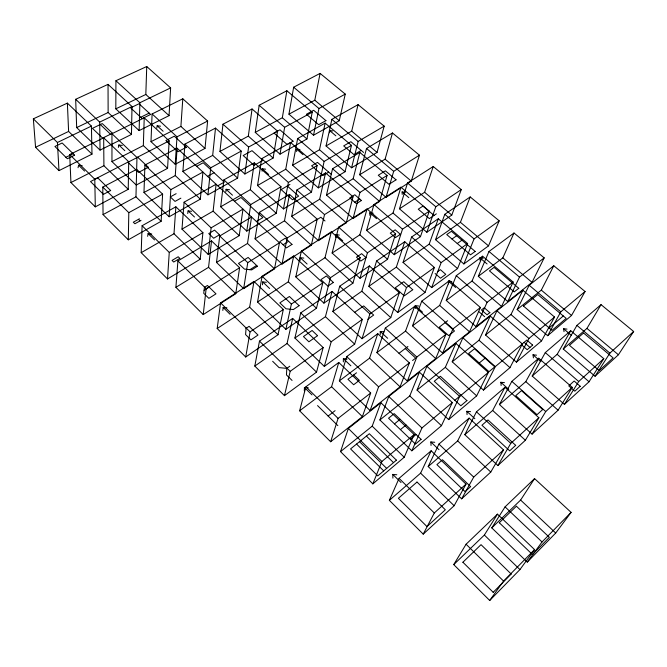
<?xml version="1.0" encoding="UTF-8"?>
<svg xmlns="http://www.w3.org/2000/svg" width="667" height="667" viewBox="0 0 667 667"><rect width="100%" height="100%" fill="white"/><g stroke="black" fill="none" stroke-linecap="round" stroke-linejoin="round"><path stroke-width="1" d="M111.956 161.606L111.956 133.733L144.23 117.826L169.16 140.87L167.567 168.351L136.26 185.042L111.956 161.606L143.338 145.589L144.23 117.826M115.816 108.838L115.925 80.724L146.74 66.517L170.627 87.902L169.059 115.641L139.128 130.599L115.816 108.838L145.823 94.472L146.74 66.517M343.347 361.873L343.38 358.688L347.132 359.063M335.86 237.327L335.901 234.676L339.336 235.076M128.231 189.32L128.706 161.731L103.677 137.811L69.71 154.561L70.927 182.55L95.298 206.87L128.231 189.32L103.91 165.716L103.677 137.811M128.306 239.812L128.806 212.656L102.776 187.077L136.668 169.343L162.615 194.139L161.147 221.269L128.306 239.812L103.051 214.607L102.776 187.077M131.457 134.426L132.008 106.528L108.037 84.367L75.671 99.3L76.672 127.58L100.042 150.117L131.457 134.426L108.137 112.515L108.037 84.367M329.573 132.775L329.623 130.54L332.783 130.949M161.147 221.269L135.96 196.823L136.968 157.47L111.956 133.733M139.128 130.599L139.887 102.726L115.925 80.724M141.196 252.676L142.096 225.721L175.863 206.795L202.918 232.658L200.217 259.213L167.525 278.956L141.196 252.676L173.995 233.75L175.863 206.795M169.143 216.758L170.844 189.628L202.918 172.069L200.342 199.141L169.143 216.758L143.98 192.496L144.922 165.024L177.089 148.199L279.448 242.805L274.529 268.843L243.68 288.636L216.517 262.439L219.71 236.01L251.551 217.017L247.507 243.455L216.517 262.439M304.31 390.795L304.435 387.452L308.312 387.827M151 141.679L152.093 113.94L182.8 98.808L207.62 121.035L205.019 148.399L175.204 164.282L151 141.679L180.899 126.422L182.8 98.808M300.125 260.447L300.242 257.687L303.777 258.087M289.795 366.233L286.793 368.384L286.468 374.921L292.054 380.432M296.623 151.534L296.74 149.208L299.992 149.616M167.525 278.956L169.26 252.426L142.096 225.721M175.204 164.282L177.005 136.818L152.093 113.94M200.342 199.141L175.271 175.588L177.089 148.199M262.498 284.801L262.706 281.908L266.35 282.308M182.9 171.469L184.934 144.097L215.508 128.097L241.187 151.101L237.619 178.097L207.946 194.847L182.9 171.469L212.681 155.378L215.508 128.097M175.905 287.319L177.914 260.93L211.531 240.887L239.62 267.725L235.768 293.713L203.227 314.591L175.905 287.319L208.563 267.309L211.531 240.887M181.983 229.131L184.075 202.193L216.091 184.242L213.123 211.156L239.211 235.659L208.179 254.402L181.983 229.131L213.123 211.156M262.081 171.194L262.273 168.776L265.616 169.185M222.836 310.472L223.137 307.445L226.897 307.837M207.946 194.847L210.73 167.784L184.934 144.097M225.83 191.838L226.096 189.311L229.54 189.728M208.179 254.402L211.105 227.847L184.075 202.193M219.952 151.459L222.961 124.204L252.059 108.979L277.58 131.174L273.111 158.054L244.856 174.012L219.952 151.459L248.324 136.126L252.059 108.979M203.227 314.591L206.136 288.678L239.62 267.725M220.71 206.77L223.887 179.873L254.285 162.831L281.007 186.768L276.246 213.29L246.765 231.099L220.71 206.77L250.325 189.678L254.285 162.831M217.192 328.514L220.56 302.86L253.969 281.441L283.308 309.488L278.022 334.742L245.723 356.995L217.192 328.514L249.65 307.195L253.969 281.441M187.735 213.523L188.086 210.897L191.629 211.306M244.856 174.012L248.616 147.04L277.58 131.174M239.211 235.659L242.996 209.105L211.105 227.847M255.253 132.383L259.155 105.269L286.877 90.762L312.231 112.189L306.953 138.953L280.015 154.16L255.253 132.383L282.333 117.759L286.877 90.762M246.765 231.099L250.759 204.544L281.007 186.768M257.554 185.509L261.689 158.679L290.587 142.48L317.125 165.549L311.489 192.013L283.433 208.954L257.554 185.509L285.743 169.235L290.587 142.48M243.68 288.636L247.757 262.631L279.448 242.805M255.052 238.836L259.305 212.398L289.511 194.38L317.2 219.185L311.322 245.239L282.041 264.032L255.052 238.836L284.492 220.802L289.511 194.38M147.649 236.343L148.099 233.6L151.751 234.009M156.795 128.072L157.187 125.771L160.53 126.188M280.015 154.16L284.642 127.297L312.231 112.189M245.723 356.995L250.075 331.874L283.308 309.488M288.944 114.182L293.647 87.219L320.093 73.387L345.256 94.105L339.253 120.719L313.532 135.234L288.944 114.182L314.799 100.217L320.093 73.387M257.554 302.009L262.089 276.238L293.697 255.97L322.803 282.875L316.475 308.262L285.885 329.331L257.554 302.009L288.319 281.808L293.697 255.97M283.433 208.954L288.377 182.441L317.125 165.549M254.811 366.066L259.48 341.12L292.655 318.417L323.161 347.574L316.525 372.119L284.459 395.656L254.811 366.066L287.06 343.513L292.655 318.417M292.621 165.258L297.64 138.528L325.146 123.112L351.476 145.364L345.047 171.736L318.326 187.877L292.621 165.258L319.501 149.75L325.146 123.112M282.041 264.032L287.16 237.977L317.2 219.185M291.662 216.4L296.865 189.995L325.563 172.886L353.026 196.765L346.29 222.803L318.451 240.662L291.662 216.4L319.668 199.25L325.563 172.886M118.384 147.415L118.859 145.014L122.311 145.439M313.532 135.234L318.959 108.504L345.256 94.105M295.806 276.888L301.384 251.042L331.332 231.841L360.188 257.687L352.935 283.15L323.92 303.135L295.806 276.888L325.004 257.712L331.332 231.841M285.885 329.331L291.387 304.044L322.803 282.875M326.055 145.956L331.858 119.351L358.071 104.652L384.184 126.146L377.055 152.41L351.576 167.801L326.055 145.956L351.701 131.157L358.071 104.652M318.326 187.877L324.129 161.431L351.476 145.364M326.497 195.064L332.55 168.718L359.838 152.443L387.077 175.463L379.573 201.451L353.076 218.451L326.497 195.064L353.168 178.723L359.838 152.443M78.039 167.725L78.623 165.224L82.166 165.649M294.906 338.027L300.717 312.906L332.074 291.446L362.306 319.393L354.652 344.13L324.32 366.4L294.906 338.027L325.438 316.683L332.074 291.446M318.451 240.662L324.512 214.607L353.026 196.765M284.459 395.656L290.195 371.319L323.161 347.574M351.576 167.801L358.146 141.446L384.184 126.146M332.116 253.035L338.628 227.172L367.042 208.946L395.639 233.809L387.552 259.313L359.997 278.289L332.116 253.035L359.863 234.817L367.042 208.946M323.92 303.135L330.448 277.73L360.188 257.687M359.671 174.737L366.5 148.474L392.479 132.975L419.468 155.194L411.281 181.107L386.035 197.307L359.671 174.737L385.101 159.163L392.479 132.975M299.625 410.789L305.911 386.768L338.769 362.481L370.694 392.996L362.381 416.633L330.649 441.746L299.625 410.789L331.582 386.735L338.769 362.481M353.076 218.451L359.972 192.421L387.077 175.463M332.866 311.489L339.695 286.226L369.376 265.916L399.325 292.738L390.77 317.617L362.031 338.711L332.866 311.489L361.814 291.246L369.376 265.916M324.32 366.4L331.174 341.804L362.306 319.393M366.625 230.373L373.962 204.511L400.959 187.202L429.281 211.147L420.46 236.652L394.264 254.686L366.625 230.373L393.03 213.031L400.959 187.202M359.997 278.289L367.434 252.81L395.639 233.809M386.035 197.307L393.68 171.327L419.468 155.194M339.353 380.89L346.748 356.587L377.764 333.675L409.363 362.881L400.067 386.802L370.085 410.53L339.353 380.89L369.576 358.154L377.764 333.675M368.868 286.318L376.597 260.972L404.736 241.721L434.375 267.492L425.021 292.471L397.765 312.481L368.868 286.318L396.356 267.1L404.736 241.721M399.466 208.804L407.537 182.983L433.225 166.517L461.272 189.595L451.792 215.074L426.847 232.249L399.466 208.804L424.621 192.288L433.225 166.517M362.031 338.711L369.877 313.94L399.325 292.738M330.649 441.746L338.086 418.401L370.694 392.996M394.264 254.686L402.501 229.181L429.281 211.147M403.051 262.423L411.581 237.035L438.294 218.759L467.625 243.555L457.562 268.584L431.666 287.594L403.051 262.423L429.181 244.155L438.294 218.759M340.537 451.617L348.349 428.489L380.874 402.726L414.124 434.509L404.219 457.254L372.836 483.85L340.537 451.617L372.194 426.163L380.874 402.726M376.922 352.618L385.293 328.106L414.616 306.436L445.881 334.434L435.726 358.579L407.354 381.032L376.922 352.618L405.544 331.082L414.616 306.436M397.765 312.481L406.486 287.577L434.375 267.492M426.847 232.249L435.809 206.745L461.272 189.595M370.085 410.53L378.606 386.835L409.363 362.881M435.551 239.695L444.797 214.307L470.185 196.932L499.199 220.819L488.519 245.865L463.882 263.949L435.551 239.695L460.422 222.311L470.185 196.932M412.506 325.838L421.744 301.167L449.508 280.657L480.423 307.529L469.51 331.832L442.63 353.118L412.506 325.838L439.653 305.411L449.508 280.657M379.882 419.977L388.769 396.473L419.435 372.186L452.301 402.568L441.462 425.696L411.839 450.8L379.882 419.977L409.78 395.931L419.435 372.186M431.666 287.594L441.162 262.606L467.625 243.555M407.354 381.032L416.833 357.062L445.881 334.434M446.265 300.442L456.27 275.663L482.591 256.211L513.148 282.041L501.567 306.461L476.055 326.655L446.265 300.442L472.036 281.04L482.591 256.211M372.836 483.85L381.891 461.464L414.124 434.509M463.882 263.949L474.07 238.919L499.199 220.819M417.05 390.078L426.88 366.291L455.836 343.355L488.319 372.444L476.663 395.873L448.658 419.601L417.05 390.078L445.331 367.334L455.836 343.355M442.63 353.118L452.943 328.931L480.423 307.529M478.322 276.313L489.003 251.467L513.999 233L544.189 257.854L532.033 282.349L507.787 301.542L478.322 276.313L502.835 257.871L513.999 233M389.37 500.35L399.074 478.356L431.149 450.775L466.025 484.1L454.144 505.719L423.22 534.134L389.37 500.35L420.61 473.161L431.149 450.775M411.839 450.8L421.944 427.964L452.301 402.568M452.218 361.797L462.873 337.777L490.262 316.083L522.353 343.98L509.972 367.642L483.467 390.103L452.218 361.797L479.014 340.245L490.262 316.083M476.055 326.655L487.11 302.318L513.148 282.041M485.534 334.992L496.923 310.805L522.87 290.262L554.552 317.042L541.554 340.879L516.425 362.173L485.534 334.992L510.964 314.541L522.87 290.262M448.658 419.601L459.671 396.406L488.319 372.444M428.189 466.558L438.928 444.089L469.126 418.117L503.552 449.933L490.787 472.044L461.647 498.824L428.189 466.558L457.662 440.912L469.126 418.117M507.787 301.542L519.485 277.097L544.189 257.854M517.158 309.563L529.181 285.259L553.793 265.758L585.084 291.512L571.536 315.474L547.674 335.693L517.158 309.563L541.312 290.128L553.793 265.758M483.467 390.103L495.281 366.625L522.353 343.98M464.816 434.684L476.455 411.814L504.927 387.319L538.903 417.75L525.379 440.262L497.865 465.541L464.816 434.684L492.663 410.455L504.927 387.319M423.22 534.134L434.3 512.981L466.025 484.1M516.425 362.173L528.931 338.477L554.552 317.042M499.433 404.561L511.847 381.374L538.744 358.237L572.261 387.377L558.087 410.205L532.066 434.117L499.433 404.561L525.788 381.624L538.744 358.237M547.674 335.693L560.789 311.831L585.084 291.512M461.647 498.824L473.712 477.097L503.552 449.933M532.199 376.046L545.281 352.61L570.735 330.724L603.793 358.671L589.053 381.757L564.415 404.394L532.199 376.046L557.17 354.319L570.735 330.724M563.248 349.024L576.93 325.396L601.05 304.652L633.65 331.491L618.409 354.769L595.047 376.246L563.248 349.024L586.952 328.397L601.05 304.652M497.865 465.541L510.789 443.347L538.903 417.75M532.066 434.117L545.731 411.539L572.261 387.377M453.743 564.599L466.083 544.23L497.474 514.157L534.542 549.583L519.935 569.585L489.703 600.483L453.743 564.599L484.359 535.051L497.474 514.157M564.415 404.394L578.714 381.507L603.793 358.671M491.787 527.889L505.077 506.87L534.567 478.606L571.094 512.364L555.703 533.033L527.264 562.098L491.787 527.889L520.619 500.067L534.567 478.606M595.047 376.246L609.896 353.118L633.65 331.491M489.703 600.483L503.577 581.09L534.542 549.583M527.264 562.098L542.038 541.954L571.094 512.364M493.155 592.371L511.139 574.062M462.856 562.289L481.032 544.664L511.189 574.012M499.249 522.778L516.35 506.253M416.95 482.083L398.407 498.299L426.988 526.571L445.323 509.788L417.008 482.033M583.517 333.05L569.46 345.306L599.241 370.61L613.106 357.887L583.558 333.016M549.133 327.914L563.307 315.975M454.861 400.267L460.972 395.156M410.438 439.228L416.058 434.517M479.256 362.99L485.067 358.212M400.425 429.623L406.07 424.979M394.472 423.904L400.117 419.293M523.42 306.078L537.752 294.531L566.183 318.392L552.018 330.373L523.462 306.045M412.573 360.522L415.674 358.104L405.269 348.533M328.131 416.033L335.092 410.664M447.632 320.719L439.245 327.172L448.633 335.584L454.502 330.999L445.122 322.645M399.024 353.302L407.921 346.498M356.52 372.803L347.957 379.273L353.66 384.751L359.371 380.39L353.677 374.954M437.552 271.736L440.387 269.676L445.773 274.354L440.512 278.206L435.109 273.503M367.834 319.276L373.653 315.066L363.682 305.92L354.677 312.314M457.262 243.513L461.906 240.195M451.984 239.036L456.645 235.743M436.368 213.84L429.348 218.609L418.259 209.196L422.961 206.061L434.042 215.424M249.867 269.693L256.595 265.449M283.133 244.756L288.628 241.304M354.777 202.201L359.755 199.066M204.077 290.328L209.155 287.143M315.616 220.51L320.852 217.234L325.021 220.96M256.42 221.494L262.865 217.617L240.962 197.482L234.492 201.226M328.689 172.111L322.836 175.604L311.606 165.816L317.475 162.381L331.107 174.212M361.189 150.4L354.019 154.669L343.688 145.898L350.875 141.696L363.582 152.426M169.26 252.426L202.918 232.658M289.928 184.434L281.157 189.603L292.513 199.792L298.649 196.098L287.31 185.985M217.767 185.776L224.262 182.124L203.193 162.756L196.682 166.283M141.037 220.335L134.884 223.762L133.3 222.203L139.453 218.784M180.874 198.157L175.029 201.409L170.302 196.907L176.155 193.68M207.562 176.338L214.057 172.745M128.806 212.656L162.615 194.139M210.73 167.784L241.187 151.101M103.051 214.607L135.96 196.823M143.98 192.496L175.271 175.588M95.298 206.87L94.797 179.223L128.706 161.731M136.968 157.47L169.16 140.87M177.005 136.818L207.62 121.035M70.927 182.55L103.91 165.716M58.979 170.627L91.988 154.135L91.421 126.096L67.375 103.118L33.35 118.818L35.559 147.257L58.979 170.627L57.42 142.488L33.35 118.818M65.908 157.295L73.128 153.727M140.745 117.242L149.175 113.098M57.42 142.488L91.421 126.096M100.042 150.117L99.7 122.103L132.008 106.528M139.887 102.726L170.627 87.902M35.559 147.257L68.609 131.441L67.375 103.118M76.672 127.58L108.137 112.515M392.896 478.122L392.805 474.42L396.807 474.771M431.049 445.464L430.865 441.954L434.742 442.304M467.067 414.632L466.817 411.289L470.56 411.647M501.142 385.476L500.817 382.283L504.444 382.641M286.793 368.384L279.073 367.625L272.645 361.289M380.298 334.492L380.24 331.457L383.884 331.832M533.417 357.854L533.025 354.811L536.551 355.169M564.024 331.649L563.582 328.739L567 329.106M415.316 308.546L415.191 305.644L418.718 306.028M448.558 283.917L448.366 281.14L451.792 281.524M480.148 260.505L479.898 257.846L483.225 258.229M369.843 215.333L369.81 212.79L373.145 213.19M402.201 194.389L402.109 191.954L405.353 192.346M314.799 100.217L339.253 120.719M351.701 131.157L377.055 152.41M385.101 159.163L411.281 181.107M424.621 192.288L451.792 215.074M460.422 222.311L488.519 245.865M502.835 257.871L532.033 282.349M541.312 290.128L571.536 315.474M586.952 328.397L618.409 354.769M293.647 87.219L318.959 108.504M331.858 119.351L358.146 141.446M366.5 148.474L393.68 171.327M407.537 182.983L435.809 206.745M444.797 214.307L474.07 238.919M489.003 251.467L519.485 277.097M529.181 285.259L560.789 311.831M576.93 325.396L609.896 353.118M329.623 130.54L335.86 135.835M402.109 191.954L408.804 197.624M479.898 257.846L487.085 263.94M563.582 328.739L571.327 335.301M282.333 117.759L306.953 138.953M319.501 149.75L345.047 171.736M353.168 178.723L379.573 201.451M393.03 213.031L420.46 236.652M429.181 244.155L457.562 268.584M472.036 281.04L501.567 306.461M510.964 314.541L541.554 340.879M557.17 354.319L589.053 381.757M259.155 105.269L284.642 127.297M297.64 138.528L324.129 161.431M332.55 168.718L359.972 192.421M373.962 204.511L402.501 229.181M411.581 237.035L441.162 262.606M456.27 275.663L487.11 302.318M496.923 310.805L528.931 338.477M545.281 352.61L578.714 381.507M524.112 342.354L529.923 347.399M296.74 149.208L303.026 154.677M369.81 212.79L376.563 218.668M448.366 281.14L455.628 287.46M533.025 354.811L540.87 361.639M479.056 311.814L484.667 316.708M248.324 136.126L273.111 158.054M285.743 169.235L311.489 192.013M319.668 199.25L346.29 222.803M359.863 234.817L387.552 259.313M396.356 267.1L425.021 292.471M439.653 305.411L469.51 331.832M479.014 340.245L509.972 367.642M525.788 381.624L558.087 410.205M222.961 124.204L248.616 147.04M261.689 158.679L288.377 182.441M296.865 189.995L324.512 214.607M338.628 227.172L367.434 252.81M376.597 260.972L406.486 287.577M421.744 301.167L452.943 328.931M462.873 337.777L495.281 366.625M511.847 381.374L545.731 411.539M262.273 168.776L268.601 174.446M335.901 234.676L342.705 240.77M415.191 305.644L422.528 312.214M500.817 382.283L508.763 389.395M145.823 94.472L169.059 115.641M180.899 126.422L205.019 148.399M212.681 155.378L237.619 178.097M250.325 189.678L276.246 213.29M284.492 220.802L311.322 245.239M325.004 257.712L352.935 283.15M361.814 291.246L390.77 317.617M405.544 331.082L435.726 358.579M445.331 367.334L476.663 395.873M492.663 410.455L525.379 440.262M223.887 179.873L250.759 204.544M259.305 212.398L287.16 237.977M301.384 251.042L330.448 277.73M339.695 286.226L369.877 313.94M385.293 328.106L416.833 357.062M426.88 366.291L459.671 396.406M476.455 411.814L510.789 443.347M157.187 125.771L163.115 131.232M226.096 189.311L232.466 195.189M300.242 257.687L307.103 264.015M380.24 331.457L387.66 338.294M466.817 411.289L474.854 418.701M143.338 145.589L167.567 168.351M247.507 243.455L274.529 268.843M288.319 281.808L316.475 308.262M325.438 316.683L354.652 344.13M369.576 358.154L400.067 386.802M409.78 395.931L441.462 425.696M457.662 440.912L490.787 472.044M520.619 500.067L555.703 533.033M516.4 506.203L549.358 537.319L532.474 554.544L499.3 522.736M75.671 99.3L99.7 122.103M144.922 165.024L170.844 189.628M219.71 236.01L247.757 262.631M262.089 276.238L291.387 304.044M300.717 312.906L331.174 341.804M346.748 356.587L378.606 386.835M388.769 396.473L421.944 427.964M438.928 444.089L473.712 477.097M505.077 506.87L542.038 541.954M100.3 124.529L110.505 134.225M118.859 145.014L124.812 150.675M188.086 210.897L194.489 216.992M262.706 281.908L269.618 288.494M343.38 358.688L350.867 365.816M430.865 441.954L439.003 449.7M68.609 131.441L91.988 154.135M173.995 233.75L200.217 259.213M208.563 267.309L235.768 293.713M249.65 307.195L278.022 334.742M287.06 343.513L316.525 372.119M331.582 386.735L362.381 416.633M372.194 426.163L404.219 457.254M420.61 473.161L454.144 505.719M484.359 535.051L519.935 569.585M366.408 436.11L393.505 462.615M138.436 219.351L140.012 220.902M69.71 154.561L94.797 179.223M177.914 260.93L206.136 288.678M220.56 302.86L250.075 331.874M259.48 341.12L290.195 371.319M305.911 386.768L338.086 418.401M348.349 428.489L381.891 461.464M399.074 478.356L434.3 512.981M466.083 544.23L503.577 581.09M78.623 165.224L84.584 171.094M148.099 233.6L154.536 239.928M223.137 307.445L230.098 314.299M304.435 387.452L311.989 394.889M359.521 441.671L386.677 468.392M392.805 474.42L401.034 482.524M317.559 405.594L337.844 425.613M356.553 444.072L383.725 470.885M462.915 562.239L493.213 592.313M246.073 328.339L245.573 334.567L250.925 339.853L257.996 335.042L249.099 326.313L246.073 328.339M204.41 287.385L203.735 293.288L208.871 298.349L215.991 293.847L207.462 285.476L204.41 287.385M470.619 486.618L465.099 491.679L436.91 464.624L442.479 459.746L470.619 486.618M515.691 445.348L509.696 450.834L481.941 425.238L487.994 419.943L515.691 445.348M580.207 386.268L574.837 391.187L568.768 385.91L574.154 381.032L580.207 386.268M542.696 409.538L537.018 414.682L515.758 395.656L521.486 390.645L542.696 409.538M396.415 460.163L377.78 475.896L350.567 448.908L369.335 433.742L396.415 460.163M421.094 439.32L415.474 444.064L388.544 418.217L394.197 413.64L421.094 439.32M466.917 400.617L460.822 405.761L434.259 381.266L440.412 376.296L466.917 400.617M532.65 345.097L527.18 349.716L521.361 344.656L526.847 340.07L532.65 345.097M494.789 366.875L489.003 371.711L468.634 353.485L474.462 348.774L494.789 366.875M489.853 312.623L487.068 314.816L481.457 309.938L484.25 307.754L489.853 312.623M518.768 288.294L514.207 291.888L489.445 270.852L494.039 267.375L518.768 288.294M475.179 251.426L470.552 254.811L446.74 234.576L451.401 231.307L475.179 251.426M412.748 289.72L404.269 295.865L395.248 287.794L403.752 281.724L412.748 289.72M317.542 335.684L308.904 341.804L303.452 336.568L312.098 330.49L317.542 335.684M299.108 305.678L293.388 309.555L286.01 308.771L279.832 302.885L289.403 296.49L299.108 305.678M333.367 282.433L327.922 286.126L320.902 279.64L326.355 275.98L333.367 282.433M365.991 257.554L360.814 261.055L356.461 257.154L361.647 253.668L365.991 257.554M400.358 234.309L395.439 237.635L390.27 233.125L395.197 229.823L400.358 234.309M396.048 179.823L388.953 184.317L378.264 175.254L385.393 170.827L396.048 179.823M257.445 266.25L251.684 269.893L244.414 269.093L238.494 263.44L248.141 257.445L257.445 266.25M291.996 244.397L286.51 247.874L279.765 241.646L285.268 238.211L291.996 244.397M361.414 200.509L356.436 203.652L349.808 197.866L354.786 194.756L361.414 200.509M179.832 258.387L173.703 262.039L172.061 260.413L178.189 256.77L179.832 258.387M219.485 234.784L213.665 238.244L208.746 233.558L214.574 230.123L219.485 234.784M262.923 160.388L254.11 165.341L243.18 155.536L252.009 150.667L262.923 160.388M325.913 120.635L318.676 124.679L306.403 114.257L313.648 110.288L325.913 120.635M293.071 141.212L287.177 144.514L274.029 133.05L279.94 129.815L293.071 141.212M110.655 190.537L103.452 194.339L90.512 181.574L97.724 177.856L110.655 190.537M148.324 167.284L138.519 172.436L127.906 162.281L137.719 157.22L148.324 167.284M186.36 147.282L177.964 151.701L165.891 140.529L174.304 136.201L186.36 147.282M74.596 155.178L67.375 158.746L54.936 146.473L62.164 142.98L74.596 155.178M112.465 133.258L102.626 138.102L92.421 128.339L102.259 123.578L112.465 133.258M150.634 114.441L142.204 118.601L130.582 107.837L139.028 103.769L150.634 114.441"/></g></svg>
